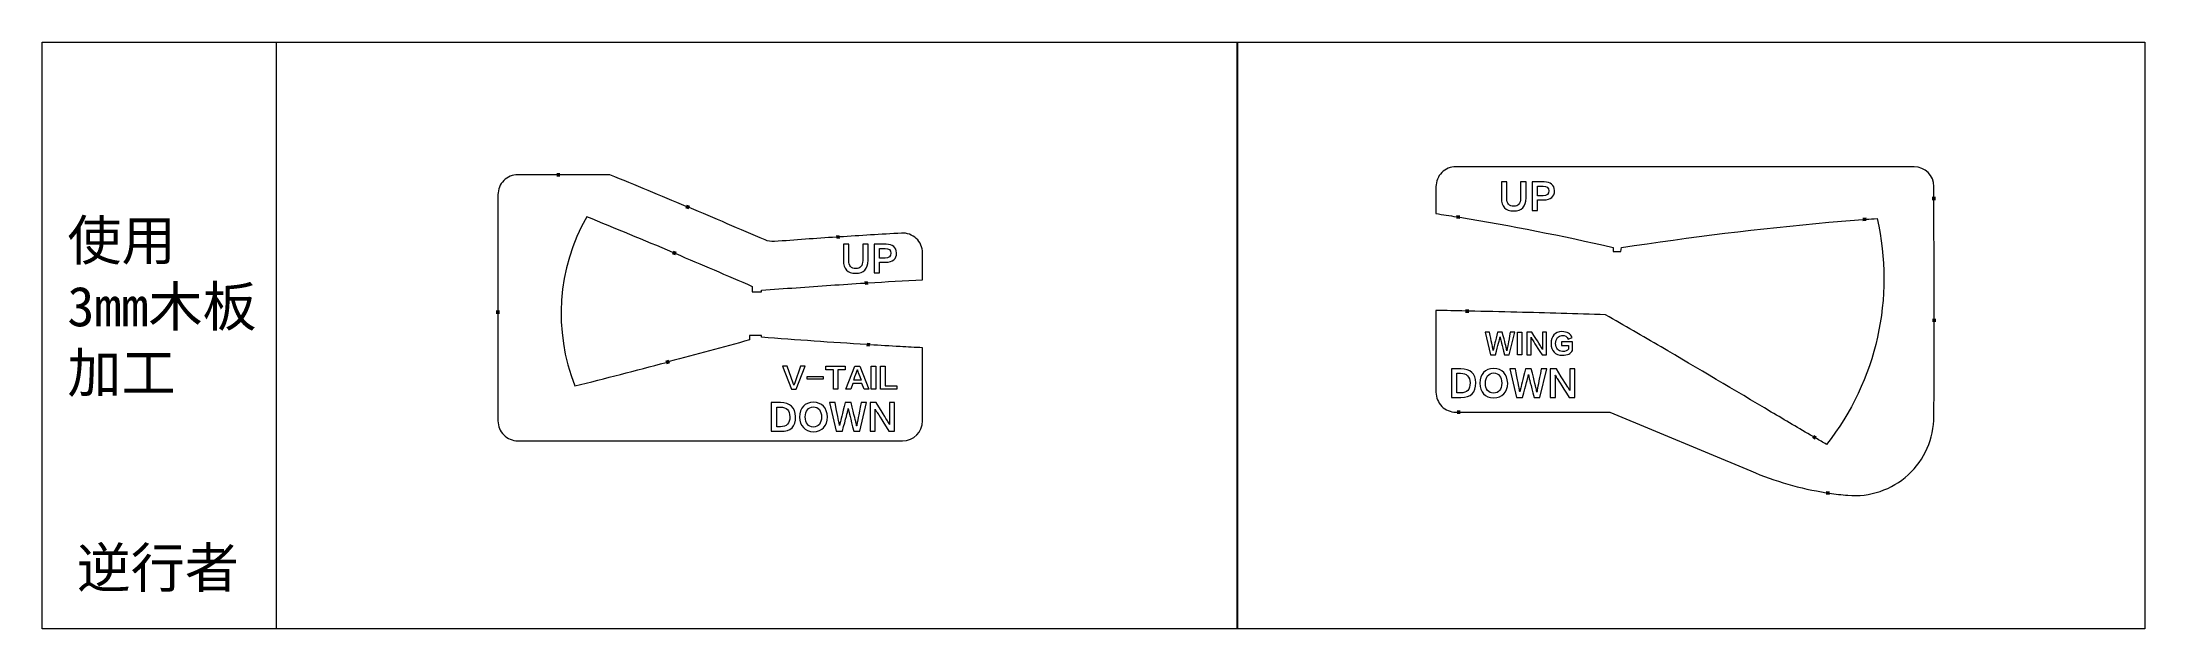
# Model space of a CAD drawing. Header units: millimetres. Extents: x 1482 to 2012, y 1237 to 1384.
import ezdxf

# ---------------------------------------------------------------- set-up
doc = ezdxf.new("R2010")
doc.units = ezdxf.units.MM
doc.layers.add('1粗实线', color=255, linetype='Continuous', lineweight=50)
doc.layers.add('6标注层', color=3, linetype='Continuous', lineweight=25)
doc.styles.get("Standard").update_dxf_attribs({"font": 'txt', "bigfont": 'gbcbig.shx'})

msp = doc.modelspace()

# ---------------------------------------------------------------- linework, layer by layer
at = {"layer": '1粗实线', "lineweight": 18}
for p, q in [((1482.05, 1384.41), (2012.06, 1384.41)), ((1482.05, 1236.59), (1482.05, 1384.41)), ((2012.06, 1384.41), (2012.06, 1236.59)), ((1854.42, 1316.37), (1854.42, 1316.37)), ((2012.06, 1236.59), (1482.05, 1236.59))]:
    msp.add_line(p, q, dxfattribs=at)
at = {"layer": '1粗实线', "color": 3, "lineweight": 18}
msp.add_line((1541.05, 1384.41), (1541.05, 1236.59), dxfattribs=at)
at = {"layer": '1粗实线'}
for p, q in [((1612.58, 1350.98), (1611.78, 1350.98)), ((1644.4, 1343.03), (1645.13, 1342.72)), ((1958.88, 1345.4), (1958.88, 1344.6)), ((1839.35, 1340.28), (1838.56, 1340.41)), ((1941.77, 1339.77), (1940.97, 1339.71)), ((1641.03, 1331.43), (1641.76, 1331.12)), ((1683.05, 1335.33), (1682.25, 1335.28)), ((1689.39, 1323.72), (1690.19, 1323.76)), ((1596.96, 1316.78), (1596.96, 1315.98)), ((1840.85, 1316.67), (1841.65, 1316.65)), ((1958.91, 1314.72), (1958.91, 1313.92)), ((1639.37, 1303.71), (1640.14, 1303.92)), ((1689.9, 1308.21), (1690.7, 1308.16)), ((1838.68, 1291.19), (1839.48, 1291.19)), ((1929.1, 1284.63), (1928.41, 1285.04)), ((1932.52, 1270.79), (1931.73, 1270.91))]:
    msp.add_line(p, q, dxfattribs=at)
at = {"layer": '1粗实线', "lineweight": 18}
for points in [[(1958.88, 1345.4, 0.000038), (1958.88, 1348.01, 0.413661), (1953.88, 1353), (1838.38, 1353, 0.414214), (1833.38, 1348), (1833.38, 1341.22, -0.002123), (1838.56, 1340.41, -0.002123)], [(1611.78, 1350.98), (1601.96, 1350.98, 0.414214), (1596.96, 1345.98), (1596.96, 1316.78)], [(1644.4, 1343.03, 0.00264), (1625.17, 1350.98), (1622.39, 1350.98)], [(1682.25, 1335.28, 0.00216), (1666.63, 1334.17, -0.121402), (1664.27, 1334.57, 0.00264), (1645.13, 1342.72)], [(1958.91, 1314.72, 0.000439), (1958.88, 1344.6)], [(1690.19, 1323.76, -0.002376), (1703.96, 1324.55), (1703.96, 1327.62), (1703.96, 1331.3, 0.431113), (1698.68, 1336.29, 0.00216), (1683.05, 1335.33, 0.00216)], [(1839.35, 1340.28, -0.01597), (1878.03, 1332.69), (1878.03, 1331.62), (1879.97, 1331.62), (1880.11, 1332.65, -0.015656), (1932.39, 1339.02, -0.004163), (1940.97, 1339.71, -0.004163)], [(1941.77, 1339.77, -0.001345), (1944.55, 1339.95, -0.227045), (1931.81, 1283.06, -0.000703), (1929.1, 1284.63)], [(1641.76, 1331.12, -0.002681), (1661.07, 1322.87), (1661.07, 1322.87), (1661.07, 1321.48), (1663.37, 1321.48), (1663.37, 1321.89, -0.002431), (1680.83, 1323.15), (1680.83, 1323.15, -0.001477), (1689.39, 1323.72, -0.001477)], [(1596.96, 1315.98), (1596.96, 1288.97, 0.414214), (1601.96, 1283.98), (1651.49, 1283.98), (1698.96, 1283.98, 0.414211), (1703.96, 1288.97), (1703.96, 1298.09), (1703.96, 1307.4, -0.001054), (1698.31, 1307.71), (1698.31, 1307.71, -0.001103), (1690.7, 1308.16, -0.001103)], [(1840.85, 1316.67, 0.000496), (1833.38, 1316.82), (1833.38, 1296.19, 0.414214), (1838.38, 1291.19), (1838.68, 1291.19)], [(1928.41, 1285.04, -0.002738), (1917.89, 1291.23, 0.001729), (1890.09, 1307.63, 0.001273), (1876.14, 1315.73, 0.002017), (1853.76, 1316.37, 0.000804), (1841.65, 1316.65)], [(1689.9, 1308.21, -0.003848), (1663.37, 1310.07), (1663.37, 1310.07), (1663.37, 1310.47), (1660.37, 1310.47), (1660.37, 1309.39, -0.002794), (1640.14, 1303.92)], [(1932.52, 1270.79, 0.014587), (1937.15, 1270.25, 0.439495), (1958.89, 1290.15, 0.00035), (1958.91, 1313.92)], [(1839.48, 1291.19), (1877.22, 1291.19), (1912.73, 1276.37, 0.062148), (1931.73, 1270.91)]]:
    msp.add_lwpolyline(points, format="xyb", dxfattribs=at)
msp.add_lwpolyline([(1622.39, 1350.98), (1612.58, 1350.98)], dxfattribs=at)
at = {"layer": '1粗实线', "color": 1, "lineweight": 18}
for points in [[(1853.9, 1305.6), (1853.9, 1311.37), (1854.99, 1311.37), (1854.99, 1305.6), (1853.9, 1305.6)], [(1678.9, 1299.49), (1674.9, 1299.49), (1674.9, 1300.21), (1678.9, 1300.21), (1678.9, 1299.49)], [(1684.49, 1301.84), (1682.58, 1301.84), (1682.58, 1296.97), (1681.49, 1296.97), (1681.49, 1301.84), (1679.57, 1301.84), (1679.57, 1302.74), (1684.49, 1302.74), (1684.49, 1301.84)], [(1688.18, 1302.75), (1690.42, 1296.97), (1689.22, 1296.97), (1688.71, 1298.4), (1686.36, 1298.4), (1685.86, 1296.97), (1684.67, 1296.97), (1686.9, 1302.75), (1688.18, 1302.75)], [(1691.06, 1296.97), (1691.06, 1302.74), (1692.16, 1302.74), (1692.16, 1296.97), (1691.06, 1296.97)], [(1697.51, 1296.97), (1693.41, 1296.97), (1693.41, 1302.74), (1694.51, 1302.74), (1694.51, 1297.86), (1697.51, 1297.86), (1697.51, 1296.97)]]:
    msp.add_lwpolyline(points, dxfattribs=at)
at = {"layer": '1粗实线', "lineweight": 18}
for centre, radius, start, end in [((1662.37, 1315.98), 49.5, 150.4303, 201.5697), ((882.53, -473.11), 1957.47, 67.2016, 67.88925), ((1160.08, 3116.34), 1874.92, 284.08402, 284.81085)]:
    msp.add_arc(centre, radius, start, end, dxfattribs=at)
at = {"layer": '1粗实线', "color": 1, "lineweight": 18}
for points, knots in [([(1849.85, 1345.1), (1849.85, 1345.1), (1849.85, 1349.21), (1849.85, 1349.21), (1849.85, 1349.21), (1851.22, 1349.21), (1851.22, 1349.21), (1851.22, 1349.21), (1851.22, 1345.09), (1851.22, 1345.09), (1851.23, 1343.75), (1851.82, 1343.07), (1852.97, 1343.05), (1854.13, 1343.05), (1854.71, 1343.74), (1854.71, 1345.11), (1854.71, 1345.11), (1854.71, 1349.21), (1854.71, 1349.21), (1854.71, 1349.21), (1856.08, 1349.21), (1856.08, 1349.21), (1856.08, 1349.21), (1856.08, 1345.14), (1856.08, 1345.14), (1856.08, 1342.96), (1855.03, 1341.87), (1852.92, 1341.87), (1850.88, 1341.88), (1849.86, 1342.95), (1849.85, 1345.1)], [0, 0, 0, 0, 1, 1, 1, 2, 2, 2, 3, 3, 3, 4, 4, 4, 5, 5, 5, 6, 6, 6, 7, 7, 7, 8, 8, 8, 9, 9, 9, 10, 10, 10, 10]), ([(1860.49, 1344.66), (1860.49, 1344.66), (1858.98, 1344.66), (1858.98, 1344.66), (1858.98, 1344.66), (1858.98, 1342), (1858.98, 1342), (1858.98, 1342), (1857.61, 1342), (1857.61, 1342), (1857.61, 1342), (1857.61, 1349.21), (1857.61, 1349.21), (1857.61, 1349.21), (1860.61, 1349.21), (1860.61, 1349.21), (1862.29, 1349.16), (1863.17, 1348.42), (1863.26, 1346.99), (1863.25, 1345.44), (1862.33, 1344.67), (1860.49, 1344.66)], [0, 0, 0, 0, 1, 1, 1, 2, 2, 2, 3, 3, 3, 4, 4, 4, 5, 5, 5, 6, 6, 6, 7, 7, 7, 7]), ([(1860.36, 1348.14), (1860.36, 1348.14), (1858.98, 1348.14), (1858.98, 1348.14), (1858.98, 1348.14), (1858.98, 1345.71), (1858.98, 1345.71), (1858.98, 1345.71), (1860.36, 1345.71), (1860.36, 1345.71), (1861.33, 1345.72), (1861.82, 1346.14), (1861.83, 1346.95), (1861.79, 1347.72), (1861.3, 1348.12), (1860.36, 1348.14)], [0, 0, 0, 0, 1, 1, 1, 2, 2, 2, 3, 3, 3, 4, 4, 4, 5, 5, 5, 5]), ([(1684.02, 1329.4), (1684.02, 1329.4), (1684.02, 1333.51), (1684.02, 1333.51), (1684.02, 1333.51), (1685.38, 1333.51), (1685.38, 1333.51), (1685.38, 1333.51), (1685.38, 1329.4), (1685.38, 1329.4), (1685.4, 1328.05), (1685.98, 1327.37), (1687.14, 1327.36), (1688.3, 1327.36), (1688.88, 1328.04), (1688.88, 1329.41), (1688.88, 1329.41), (1688.88, 1333.51), (1688.88, 1333.51), (1688.88, 1333.51), (1690.24, 1333.51), (1690.24, 1333.51), (1690.24, 1333.51), (1690.24, 1329.44), (1690.24, 1329.44), (1690.24, 1327.26), (1689.19, 1326.18), (1687.09, 1326.18), (1685.05, 1326.18), (1684.02, 1327.26), (1684.02, 1329.4)], [0, 0, 0, 0, 1, 1, 1, 2, 2, 2, 3, 3, 3, 4, 4, 4, 5, 5, 5, 6, 6, 6, 7, 7, 7, 8, 8, 8, 9, 9, 9, 10, 10, 10, 10]), ([(1694.65, 1328.96), (1694.65, 1328.96), (1693.15, 1328.96), (1693.15, 1328.96), (1693.15, 1328.96), (1693.15, 1326.3), (1693.15, 1326.3), (1693.15, 1326.3), (1691.78, 1326.3), (1691.78, 1326.3), (1691.78, 1326.3), (1691.78, 1333.51), (1691.78, 1333.51), (1691.78, 1333.51), (1694.78, 1333.51), (1694.78, 1333.51), (1696.46, 1333.46), (1697.34, 1332.72), (1697.42, 1331.29), (1697.42, 1329.75), (1696.49, 1328.97), (1694.65, 1328.96)], [0, 0, 0, 0, 1, 1, 1, 2, 2, 2, 3, 3, 3, 4, 4, 4, 5, 5, 5, 6, 6, 6, 7, 7, 7, 7]), ([(1694.52, 1332.45), (1694.52, 1332.45), (1693.15, 1332.45), (1693.15, 1332.45), (1693.15, 1332.45), (1693.15, 1330.01), (1693.15, 1330.01), (1693.15, 1330.01), (1694.52, 1330.01), (1694.52, 1330.01), (1695.49, 1330.02), (1695.98, 1330.44), (1695.99, 1331.26), (1695.96, 1332.03), (1695.47, 1332.42), (1694.52, 1332.45)], [0, 0, 0, 0, 1, 1, 1, 2, 2, 2, 3, 3, 3, 4, 4, 4, 5, 5, 5, 5]), ([(1845.77, 1311.37), (1845.77, 1311.37), (1846.89, 1311.37), (1846.89, 1311.37), (1847.35, 1309.03), (1847.61, 1307.68), (1847.68, 1307.32), (1847.69, 1307.3), (1847.7, 1307.24), (1847.71, 1307.15), (1847.75, 1306.92), (1847.76, 1306.78), (1847.77, 1306.73), (1847.77, 1306.73), (1847.8, 1306.73), (1847.8, 1306.73), (1847.84, 1306.93), (1847.88, 1307.14), (1847.93, 1307.35), (1848.03, 1307.73), (1848.35, 1309.07), (1848.91, 1311.37), (1848.91, 1311.37), (1850.09, 1311.37), (1850.09, 1311.37), (1850.74, 1308.78), (1851.08, 1307.41), (1851.12, 1307.25), (1851.17, 1307.06), (1851.2, 1306.87), (1851.22, 1306.68), (1851.22, 1306.68), (1851.24, 1306.68), (1851.24, 1306.68), (1851.25, 1306.72), (1851.26, 1306.84), (1851.29, 1307.03), (1851.3, 1307.12), (1851.31, 1307.19), (1851.32, 1307.22), (1851.35, 1307.36), (1851.61, 1308.74), (1852.11, 1311.37), (1852.11, 1311.37), (1853.22, 1311.37), (1853.22, 1311.37), (1853.22, 1311.37), (1851.85, 1305.6), (1851.85, 1305.6), (1851.85, 1305.6), (1850.66, 1305.6), (1850.66, 1305.6), (1850, 1308.19), (1849.65, 1309.55), (1849.62, 1309.68), (1849.59, 1309.83), (1849.57, 1310.01), (1849.55, 1310.2), (1849.55, 1310.2), (1849.53, 1310.2), (1849.53, 1310.2), (1849.52, 1310.04), (1849.49, 1309.87), (1849.44, 1309.7), (1849.41, 1309.58), (1849.05, 1308.21), (1848.36, 1305.6), (1848.36, 1305.6), (1847.12, 1305.6), (1847.12, 1305.6), (1847.12, 1305.6), (1845.77, 1311.37), (1845.77, 1311.37)], [0, 0, 0, 0, 1, 1, 1, 2, 2, 2, 3, 3, 3, 4, 4, 4, 5, 5, 5, 6, 6, 6, 7, 7, 7, 8, 8, 8, 9, 9, 9, 10, 10, 10, 11, 11, 11, 12, 12, 12, 13, 13, 13, 14, 14, 14, 15, 15, 15, 16, 16, 16, 17, 17, 17, 18, 18, 18, 19, 19, 19, 20, 20, 20, 21, 21, 21, 22, 22, 22, 23, 23, 23, 24, 24, 24, 24]), ([(1861.27, 1305.6), (1861.27, 1305.6), (1860.1, 1305.6), (1860.1, 1305.6), (1858.55, 1308.09), (1857.73, 1309.39), (1857.66, 1309.5), (1857.55, 1309.68), (1857.45, 1309.87), (1857.34, 1310.07), (1857.34, 1310.07), (1857.33, 1310.07), (1857.33, 1310.07), (1857.34, 1309.88), (1857.35, 1309.55), (1857.35, 1309.09), (1857.35, 1309.09), (1857.35, 1305.6), (1857.35, 1305.6), (1857.35, 1305.6), (1856.31, 1305.6), (1856.31, 1305.6), (1856.31, 1305.6), (1856.31, 1311.37), (1856.31, 1311.37), (1856.31, 1311.37), (1857.54, 1311.37), (1857.54, 1311.37), (1859.06, 1308.94), (1859.84, 1307.68), (1859.9, 1307.57), (1860.09, 1307.25), (1860.2, 1307.06), (1860.23, 1306.99), (1860.23, 1306.99), (1860.25, 1306.99), (1860.25, 1306.99), (1860.24, 1307.32), (1860.23, 1307.6), (1860.23, 1307.84), (1860.23, 1307.84), (1860.23, 1311.37), (1860.23, 1311.37), (1860.23, 1311.37), (1861.27, 1311.37), (1861.27, 1311.37), (1861.27, 1311.37), (1861.27, 1305.6), (1861.27, 1305.6)], [0, 0, 0, 0, 1, 1, 1, 2, 2, 2, 3, 3, 3, 4, 4, 4, 5, 5, 5, 6, 6, 6, 7, 7, 7, 8, 8, 8, 9, 9, 9, 10, 10, 10, 11, 11, 11, 12, 12, 12, 13, 13, 13, 14, 14, 14, 15, 15, 15, 16, 16, 16, 16]), ([(1867.77, 1308.89), (1867.77, 1308.89), (1867.77, 1306.76), (1867.77, 1306.76), (1867.37, 1305.94), (1866.52, 1305.52), (1865.2, 1305.51), (1863.4, 1305.6), (1862.45, 1306.6), (1862.37, 1308.52), (1862.46, 1310.39), (1863.37, 1311.37), (1865.11, 1311.47), (1866.42, 1311.47), (1867.29, 1310.97), (1867.72, 1309.98), (1867.72, 1309.98), (1866.71, 1309.6), (1866.71, 1309.6), (1866.43, 1310.23), (1865.91, 1310.54), (1865.13, 1310.53), (1864.13, 1310.45), (1863.59, 1309.77), (1863.52, 1308.51), (1863.57, 1307.23), (1864.14, 1306.54), (1865.23, 1306.46), (1865.97, 1306.46), (1866.48, 1306.67), (1866.76, 1307.09), (1866.76, 1307.09), (1866.76, 1308.01), (1866.76, 1308.01), (1866.76, 1308.01), (1864.98, 1308.01), (1864.98, 1308.01), (1864.98, 1308.01), (1864.98, 1308.89), (1864.98, 1308.89), (1864.98, 1308.89), (1867.77, 1308.89), (1867.77, 1308.89)], [0, 0, 0, 0, 1, 1, 1, 2, 2, 2, 3, 3, 3, 4, 4, 4, 5, 5, 5, 6, 6, 6, 7, 7, 7, 8, 8, 8, 9, 9, 9, 10, 10, 10, 11, 11, 11, 12, 12, 12, 13, 13, 13, 14, 14, 14, 14]), ([(1674.36, 1302.74), (1674.36, 1302.74), (1672.14, 1296.97), (1672.14, 1296.97), (1672.14, 1296.97), (1670.91, 1296.97), (1670.91, 1296.97), (1670.91, 1296.97), (1668.67, 1302.74), (1668.67, 1302.74), (1668.67, 1302.74), (1669.86, 1302.74), (1669.86, 1302.74), (1669.86, 1302.74), (1671.34, 1298.53), (1671.34, 1298.53), (1671.35, 1298.51), (1671.37, 1298.46), (1671.39, 1298.39), (1671.48, 1298.13), (1671.53, 1297.99), (1671.54, 1297.96), (1671.54, 1297.96), (1671.56, 1297.96), (1671.56, 1297.96), (1671.59, 1298.05), (1671.65, 1298.25), (1671.75, 1298.54), (1671.75, 1298.54), (1673.18, 1302.74), (1673.18, 1302.74), (1673.18, 1302.74), (1674.36, 1302.74), (1674.36, 1302.74)], [0, 0, 0, 0, 1, 1, 1, 2, 2, 2, 3, 3, 3, 4, 4, 4, 5, 5, 5, 6, 6, 6, 7, 7, 7, 8, 8, 8, 9, 9, 9, 10, 10, 10, 11, 11, 11, 11]), ([(1687.54, 1301.85), (1687.54, 1301.85), (1687.52, 1301.85), (1687.52, 1301.85), (1687.51, 1301.79), (1687.47, 1301.65), (1687.4, 1301.45), (1687.38, 1301.4), (1687.36, 1301.36), (1687.36, 1301.34), (1687.35, 1301.3), (1687.1, 1300.6), (1686.62, 1299.25), (1686.62, 1299.25), (1688.47, 1299.25), (1688.47, 1299.25), (1687.97, 1300.61), (1687.71, 1301.31), (1687.69, 1301.35), (1687.68, 1301.38), (1687.67, 1301.43), (1687.64, 1301.5), (1687.58, 1301.68), (1687.55, 1301.8), (1687.54, 1301.85)], [0, 0, 0, 0, 1, 1, 1, 2, 2, 2, 3, 3, 3, 4, 4, 4, 5, 5, 5, 6, 6, 6, 7, 7, 7, 8, 8, 8, 8]), ([(1839.67, 1294.91), (1839.67, 1294.91), (1837.29, 1294.91), (1837.29, 1294.91), (1837.29, 1294.91), (1837.29, 1302.13), (1837.29, 1302.13), (1837.29, 1302.13), (1839.61, 1302.13), (1839.61, 1302.13), (1842.09, 1302.09), (1843.36, 1300.91), (1843.4, 1298.6), (1843.47, 1296.07), (1842.23, 1294.84), (1839.67, 1294.91)], [0, 0, 0, 0, 1, 1, 1, 2, 2, 2, 3, 3, 3, 4, 4, 4, 5, 5, 5, 5]), ([(1839.58, 1301.01), (1839.58, 1301.01), (1838.66, 1301.01), (1838.66, 1301.01), (1838.66, 1301.01), (1838.66, 1296.03), (1838.66, 1296.03), (1838.66, 1296.03), (1839.58, 1296.03), (1839.58, 1296.03), (1841.18, 1296.03), (1841.98, 1296.87), (1841.97, 1298.57), (1841.93, 1300.16), (1841.13, 1300.97), (1839.58, 1301.01)], [0, 0, 0, 0, 1, 1, 1, 2, 2, 2, 3, 3, 3, 4, 4, 4, 5, 5, 5, 5]), ([(1847.95, 1302.23), (1850.13, 1302.1), (1851.3, 1300.85), (1851.46, 1298.5), (1851.34, 1296.14), (1850.16, 1294.9), (1847.93, 1294.78), (1845.7, 1294.92), (1844.52, 1296.16), (1844.4, 1298.49), (1844.51, 1300.88), (1845.69, 1302.13), (1847.95, 1302.23)], [0, 0, 0, 0, 1, 1, 1, 2, 2, 2, 3, 3, 3, 4, 4, 4, 4]), ([(1847.87, 1295.97), (1849.22, 1296.02), (1849.92, 1296.86), (1849.96, 1298.49), (1849.91, 1300.13), (1849.22, 1300.98), (1847.9, 1301.06), (1846.59, 1300.96), (1845.9, 1300.11), (1845.82, 1298.5), (1845.88, 1296.91), (1846.56, 1296.07), (1847.87, 1295.97)], [0, 0, 0, 0, 1, 1, 1, 2, 2, 2, 3, 3, 3, 4, 4, 4, 4]), ([(1851.98, 1302.13), (1851.98, 1302.13), (1853.38, 1302.13), (1853.38, 1302.13), (1853.95, 1299.2), (1854.29, 1297.51), (1854.37, 1297.06), (1854.38, 1297.03), (1854.39, 1296.96), (1854.41, 1296.84), (1854.45, 1296.56), (1854.47, 1296.39), (1854.48, 1296.32), (1854.48, 1296.32), (1854.52, 1296.32), (1854.52, 1296.32), (1854.57, 1296.57), (1854.62, 1296.83), (1854.68, 1297.1), (1854.8, 1297.57), (1855.21, 1299.25), (1855.91, 1302.13), (1855.91, 1302.13), (1857.38, 1302.13), (1857.38, 1302.13), (1858.19, 1298.89), (1858.62, 1297.17), (1858.67, 1296.97), (1858.73, 1296.73), (1858.77, 1296.5), (1858.79, 1296.26), (1858.79, 1296.26), (1858.82, 1296.26), (1858.82, 1296.26), (1858.83, 1296.31), (1858.85, 1296.45), (1858.88, 1296.69), (1858.9, 1296.81), (1858.91, 1296.89), (1858.92, 1296.93), (1858.95, 1297.1), (1859.28, 1298.83), (1859.9, 1302.13), (1859.9, 1302.13), (1861.3, 1302.13), (1861.3, 1302.13), (1861.3, 1302.13), (1859.59, 1294.91), (1859.59, 1294.91), (1859.59, 1294.91), (1858.1, 1294.91), (1858.1, 1294.91), (1857.27, 1298.15), (1856.84, 1299.85), (1856.8, 1300.01), (1856.76, 1300.2), (1856.73, 1300.42), (1856.7, 1300.66), (1856.7, 1300.66), (1856.68, 1300.66), (1856.68, 1300.66), (1856.66, 1300.46), (1856.63, 1300.25), (1856.57, 1300.03), (1856.54, 1299.88), (1856.09, 1298.18), (1855.22, 1294.91), (1855.22, 1294.91), (1853.67, 1294.91), (1853.67, 1294.91), (1853.67, 1294.91), (1851.98, 1302.13), (1851.98, 1302.13)], [0, 0, 0, 0, 1, 1, 1, 2, 2, 2, 3, 3, 3, 4, 4, 4, 5, 5, 5, 6, 6, 6, 7, 7, 7, 8, 8, 8, 9, 9, 9, 10, 10, 10, 11, 11, 11, 12, 12, 12, 13, 13, 13, 14, 14, 14, 15, 15, 15, 16, 16, 16, 17, 17, 17, 18, 18, 18, 19, 19, 19, 20, 20, 20, 21, 21, 21, 22, 22, 22, 23, 23, 23, 24, 24, 24, 24]), ([(1868.37, 1294.91), (1868.37, 1294.91), (1866.92, 1294.91), (1866.92, 1294.91), (1864.97, 1298.02), (1863.95, 1299.65), (1863.86, 1299.79), (1863.73, 1300.01), (1863.6, 1300.24), (1863.47, 1300.5), (1863.47, 1300.5), (1863.45, 1300.5), (1863.45, 1300.5), (1863.47, 1300.25), (1863.48, 1299.85), (1863.48, 1299.27), (1863.48, 1299.27), (1863.48, 1294.91), (1863.48, 1294.91), (1863.48, 1294.91), (1862.17, 1294.91), (1862.17, 1294.91), (1862.17, 1294.91), (1862.17, 1302.13), (1862.17, 1302.13), (1862.17, 1302.13), (1863.71, 1302.13), (1863.71, 1302.13), (1865.61, 1299.09), (1866.59, 1297.5), (1866.67, 1297.37), (1866.9, 1296.97), (1867.03, 1296.73), (1867.07, 1296.64), (1867.07, 1296.64), (1867.1, 1296.64), (1867.1, 1296.64), (1867.08, 1297.06), (1867.07, 1297.41), (1867.07, 1297.71), (1867.07, 1297.71), (1867.07, 1302.13), (1867.07, 1302.13), (1867.07, 1302.13), (1868.37, 1302.13), (1868.37, 1302.13), (1868.37, 1302.13), (1868.37, 1294.91), (1868.37, 1294.91)], [0, 0, 0, 0, 1, 1, 1, 2, 2, 2, 3, 3, 3, 4, 4, 4, 5, 5, 5, 6, 6, 6, 7, 7, 7, 8, 8, 8, 9, 9, 9, 10, 10, 10, 11, 11, 11, 12, 12, 12, 13, 13, 13, 14, 14, 14, 15, 15, 15, 16, 16, 16, 16]), ([(1668.23, 1286.39), (1668.23, 1286.39), (1665.85, 1286.39), (1665.85, 1286.39), (1665.85, 1286.39), (1665.85, 1293.6), (1665.85, 1293.6), (1665.85, 1293.6), (1668.17, 1293.6), (1668.17, 1293.6), (1670.65, 1293.56), (1671.91, 1292.38), (1671.96, 1290.07), (1672.03, 1287.54), (1670.79, 1286.32), (1668.23, 1286.39)], [0, 0, 0, 0, 1, 1, 1, 2, 2, 2, 3, 3, 3, 4, 4, 4, 5, 5, 5, 5]), ([(1676.5, 1293.71), (1678.68, 1293.57), (1679.85, 1292.33), (1680.01, 1289.98), (1679.89, 1287.62), (1678.72, 1286.38), (1676.48, 1286.25), (1674.26, 1286.4), (1673.08, 1287.63), (1672.96, 1289.97), (1673.07, 1292.35), (1674.25, 1293.6), (1676.5, 1293.71)], [0, 0, 0, 0, 1, 1, 1, 2, 2, 2, 3, 3, 3, 4, 4, 4, 4]), ([(1680.53, 1293.6), (1680.53, 1293.6), (1681.93, 1293.6), (1681.93, 1293.6), (1682.51, 1290.67), (1682.84, 1288.98), (1682.93, 1288.54), (1682.94, 1288.5), (1682.95, 1288.43), (1682.97, 1288.32), (1683.01, 1288.04), (1683.03, 1287.86), (1683.04, 1287.8), (1683.04, 1287.8), (1683.08, 1287.8), (1683.08, 1287.8), (1683.12, 1288.04), (1683.18, 1288.3), (1683.24, 1288.57), (1683.36, 1289.04), (1683.77, 1290.72), (1684.47, 1293.6), (1684.47, 1293.6), (1685.94, 1293.6), (1685.94, 1293.6), (1686.75, 1290.36), (1687.18, 1288.64), (1687.23, 1288.44), (1687.28, 1288.21), (1687.33, 1287.97), (1687.35, 1287.74), (1687.35, 1287.74), (1687.38, 1287.74), (1687.38, 1287.74), (1687.38, 1287.78), (1687.4, 1287.93), (1687.44, 1288.17), (1687.46, 1288.29), (1687.47, 1288.36), (1687.47, 1288.41), (1687.51, 1288.58), (1687.84, 1290.31), (1688.46, 1293.6), (1688.46, 1293.6), (1689.85, 1293.6), (1689.85, 1293.6), (1689.85, 1293.6), (1688.14, 1286.39), (1688.14, 1286.39), (1688.14, 1286.39), (1686.65, 1286.39), (1686.65, 1286.39), (1685.82, 1289.63), (1685.39, 1291.33), (1685.36, 1291.48), (1685.32, 1291.67), (1685.28, 1291.89), (1685.26, 1292.14), (1685.26, 1292.14), (1685.23, 1292.14), (1685.23, 1292.14), (1685.22, 1291.93), (1685.19, 1291.72), (1685.13, 1291.5), (1685.09, 1291.35), (1684.64, 1289.65), (1683.78, 1286.39), (1683.78, 1286.39), (1682.23, 1286.39), (1682.23, 1286.39), (1682.23, 1286.39), (1680.53, 1293.6), (1680.53, 1293.6)], [0, 0, 0, 0, 1, 1, 1, 2, 2, 2, 3, 3, 3, 4, 4, 4, 5, 5, 5, 6, 6, 6, 7, 7, 7, 8, 8, 8, 9, 9, 9, 10, 10, 10, 11, 11, 11, 12, 12, 12, 13, 13, 13, 14, 14, 14, 15, 15, 15, 16, 16, 16, 17, 17, 17, 18, 18, 18, 19, 19, 19, 20, 20, 20, 21, 21, 21, 22, 22, 22, 23, 23, 23, 24, 24, 24, 24]), ([(1696.93, 1286.39), (1696.93, 1286.39), (1695.47, 1286.39), (1695.47, 1286.39), (1693.53, 1289.5), (1692.51, 1291.12), (1692.42, 1291.26), (1692.29, 1291.48), (1692.15, 1291.72), (1692.02, 1291.97), (1692.02, 1291.97), (1692.01, 1291.97), (1692.01, 1291.97), (1692.02, 1291.73), (1692.03, 1291.32), (1692.03, 1290.74), (1692.03, 1290.74), (1692.03, 1286.39), (1692.03, 1286.39), (1692.03, 1286.39), (1690.73, 1286.39), (1690.73, 1286.39), (1690.73, 1286.39), (1690.73, 1293.6), (1690.73, 1293.6), (1690.73, 1293.6), (1692.27, 1293.6), (1692.27, 1293.6), (1694.16, 1290.56), (1695.15, 1288.98), (1695.23, 1288.85), (1695.45, 1288.45), (1695.59, 1288.2), (1695.63, 1288.11), (1695.63, 1288.11), (1695.66, 1288.11), (1695.66, 1288.11), (1695.64, 1288.53), (1695.63, 1288.89), (1695.63, 1289.18), (1695.63, 1289.18), (1695.63, 1293.6), (1695.63, 1293.6), (1695.63, 1293.6), (1696.93, 1293.6), (1696.93, 1293.6), (1696.93, 1293.6), (1696.93, 1286.39), (1696.93, 1286.39)], [0, 0, 0, 0, 1, 1, 1, 2, 2, 2, 3, 3, 3, 4, 4, 4, 5, 5, 5, 6, 6, 6, 7, 7, 7, 8, 8, 8, 9, 9, 9, 10, 10, 10, 11, 11, 11, 12, 12, 12, 13, 13, 13, 14, 14, 14, 15, 15, 15, 16, 16, 16, 16]), ([(1668.13, 1292.48), (1668.13, 1292.48), (1667.21, 1292.48), (1667.21, 1292.48), (1667.21, 1292.48), (1667.21, 1287.51), (1667.21, 1287.51), (1667.21, 1287.51), (1668.13, 1287.51), (1668.13, 1287.51), (1669.74, 1287.5), (1670.54, 1288.35), (1670.53, 1290.05), (1670.49, 1291.63), (1669.69, 1292.45), (1668.13, 1292.48)], [0, 0, 0, 0, 1, 1, 1, 2, 2, 2, 3, 3, 3, 4, 4, 4, 5, 5, 5, 5]), ([(1676.43, 1287.44), (1677.78, 1287.5), (1678.47, 1288.34), (1678.52, 1289.97), (1678.46, 1291.6), (1677.77, 1292.46), (1676.46, 1292.53), (1675.15, 1292.43), (1674.45, 1291.58), (1674.38, 1289.98), (1674.43, 1288.38), (1675.12, 1287.54), (1676.43, 1287.44)], [0, 0, 0, 0, 1, 1, 1, 2, 2, 2, 3, 3, 3, 4, 4, 4, 4])]:
    msp.add_open_spline(points, degree=3, knots=knots, dxfattribs=at)
at = {"layer": '6标注层'}
msp.add_line((1783.3, 1384.41), (1783.3, 1236.59), dxfattribs=at)

# ---------------------------------------------------------------- texts
at = {"layer": '1粗实线', "lineweight": 18, "char_height": 10, "attachment_point": 1}
for s, insert, width in [('{\\fSimSun|b0|i0|c134|p2;使用\\P3mm木板加工}', (1488.44, 1339.49), 56.0521), ('{\\fSimSun|b0|i0|c134|p2;逆行者}', (1490.76, 1256.99), 47.0703)]:
    msp.add_mtext(s, dxfattribs=dict(at, insert=insert, width=width))

doc.saveas('drawing.dxf')
